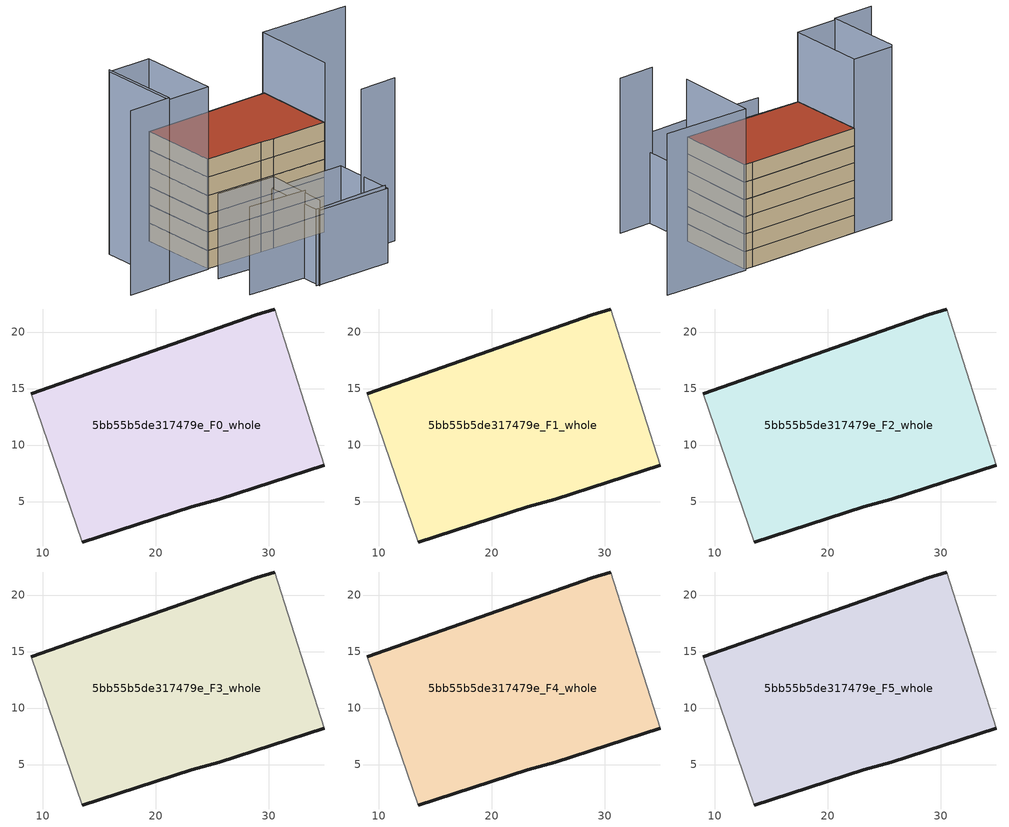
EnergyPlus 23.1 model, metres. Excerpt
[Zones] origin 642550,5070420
5bb55b5de317479e_F0_whole
 floor ground (EU_floor_Construction): 34.89,8.22 30.49,22.04 28.89,21.54 8.97,14.54 13.47,1.42 23.18,4.53 25.58,5.22 z0
 wall outside (EU_wall_Construction): 8.97,14.54 28.89,21.54 30.49,22.04 / 34.89,8.22 25.58,5.22 23.18,4.53 13.47,1.42 z0:3
 wall adiabatic (EU_wall_Construction): 30.49,22.04 34.89,8.22 / 13.47,1.42 8.97,14.54 z0:3
5bb55b5de317479e_F1_whole
 floor to 5bb55b5de317479e_F0_whole (EU_floor_Construction): 34.89,8.22 30.49,22.04 28.88,21.54 8.97,14.54 13.47,1.42 23.18,4.53 25.58,5.22 z3
 wall outside (EU_wall_Construction): 8.97,14.54 28.89,21.54 30.49,22.04 / 34.89,8.22 25.58,5.22 23.18,4.53 13.47,1.42 z3:6
 wall adiabatic (EU_wall_Construction): 30.49,22.04 34.89,8.22 / 13.47,1.42 8.97,14.54 z3:6
5bb55b5de317479e_F2_whole
 floor to 5bb55b5de317479e_F1_whole (EU_floor_Construction): 34.89,8.22 30.49,22.04 28.88,21.54 8.97,14.54 13.47,1.42 23.18,4.53 25.58,5.22 z6
 wall outside (EU_wall_Construction): 8.97,14.54 28.89,21.54 30.49,22.04 / 34.89,8.22 25.58,5.22 23.18,4.53 13.47,1.42 z6:9
 wall adiabatic (EU_wall_Construction): 30.49,22.04 34.89,8.22 / 13.47,1.42 8.97,14.54 z6:9
5bb55b5de317479e_F3_whole
 floor to 5bb55b5de317479e_F2_whole (EU_floor_Construction): 34.89,8.22 30.49,22.04 28.88,21.54 8.97,14.54 13.47,1.42 23.18,4.53 25.58,5.22 z9
 wall outside (EU_wall_Construction): 8.97,14.54 28.89,21.54 30.49,22.04 / 34.89,8.22 25.58,5.22 23.18,4.53 13.47,1.42 z9:12
 wall adiabatic (EU_wall_Construction): 30.49,22.04 34.89,8.22 / 13.47,1.42 8.97,14.54 z9:12
5bb55b5de317479e_F4_whole
 floor to 5bb55b5de317479e_F3_whole (EU_floor_Construction): 34.89,8.22 30.49,22.04 28.88,21.54 8.97,14.54 13.47,1.42 23.18,4.53 25.58,5.22 z12
 wall outside (EU_wall_Construction): 8.97,14.54 28.89,21.54 30.49,22.04 / 34.89,8.22 25.58,5.22 23.18,4.53 13.47,1.42 z12:15
 wall adiabatic (EU_wall_Construction): 30.49,22.04 34.89,8.22 / 13.47,1.42 8.97,14.54 z12:15
5bb55b5de317479e_F5_whole
 floor to 5bb55b5de317479e_F4_whole (EU_floor_Construction): 34.89,8.22 30.49,22.04 28.88,21.54 8.97,14.54 13.47,1.42 23.18,4.53 25.58,5.22 z15
 wall outside (EU_wall_Construction): 8.97,14.54 28.89,21.54 30.49,22.04 / 34.89,8.22 25.58,5.22 23.18,4.53 13.47,1.42 z15:18
 wall adiabatic (EU_wall_Construction): 30.49,22.04 34.89,8.22 / 13.47,1.42 8.97,14.54 z15:18
 roof outside (EU_roof_Construction): 30.49,22.04 34.89,8.22 25.58,5.22 23.18,4.53 13.47,1.42 8.97,14.54 28.89,21.54 z18
shading: 15.8,-10.02 25.92,-7.04 z0:14.4; 26.37,-10.47 39.39,-5.69 z0:12.6; 13.6,-2.71 23.68,0.32 / 23.68,0.32 26.95,-10.56 z0:14; 37.31,-0.86 43.62,1.44 z0:26.7; 23.33,0.2 36.09,4.52 / 36.09,4.52 39.64,-5.97 / 39.64,-5.97 26.88,-10.29 / 26.88,-10.29 23.33,0.2 z0:12.2; 1.67,12.03 6.29,-1.14 / 6.29,-1.14 -0.94,-3.68 z0:30.2; 1.65,12.03 8.98,14.54 / 8.98,14.54 13.5,1.33 / 13.5,1.33 6.16,-1.18 / 6.16,-1.18 1.65,12.03 z0:29.9; 34.92,8.13 30.36,22.43 / 30.36,22.43 45.58,27.28 z0:27.8
[Building]
EU S2 Campaign: North Axis=0; Terrain=City; Solar Distribution=FullExterior
[Site:Location]
Lyon-Bron: Latitude=45.75; Longitude=5; Time Zone=1; Elevation=198
[SizingPeriod:WeatherFileDays]
AnnualSizingPeriod: Begin Month=1; Begin Day of Month=1; End Month=12; End Day of Month=31; Day of Week for Start Day=Monday; Use Weather File Daylight Saving Period=No; Use Weather File Rain and Snow Indicators=No
[MATERIAL]
EU_InternalMass_Material: Roughness=MediumRough; Thickness=0.1; Conductivity=1; Density=1800; Specific Heat=900; Thermal Absorptance=0.9; Solar Absorptance=0.7; Visible Absorptance=0.7
[MATERIAL:NOMASS] Roughness=MediumRough; Thermal Absorptance=0.9; Solar Absorptance=0.7; Visible Absorptance=0.7
Name | Thermal Resistance
EU_wall_NoMass | 0.776494
EU_roof_NoMass | 0.486893
EU_floor_NoMass | 0.421597
[CONSTRUCTION]
EU_wall_Construction: EU_wall_NoMass
EU_roof_Construction: EU_roof_NoMass
EU_floor_Construction: EU_floor_NoMass
EU_InternalMass_Construction: EU_InternalMass_Material
[ZONE] Type=1; Multiplier=1; Ceiling Height=autocalculate; Floor Area=autocalculate; Part of Total Floor Area=Yes
Name | Volume
5bb55b5de317479e_F0_whole | 964.79
5bb55b5de317479e_F1_whole; 5bb55b5de317479e_F2_whole; 5bb55b5de317479e_F3_whole; 5bb55b5de317479e_F4_whole; 5bb55b5de317479e_F5_whole | 964.791
[INTERNALMASS] Construction=EU_InternalMass_Construction; Surface Area=321.597
Name | Zone or ZoneList
5bb55b5de317479e_F0_whole_EU_InternalMass | 5bb55b5de317479e_F0_whole
5bb55b5de317479e_F1_whole_EU_InternalMass | 5bb55b5de317479e_F1_whole
5bb55b5de317479e_F2_whole_EU_InternalMass | 5bb55b5de317479e_F2_whole
5bb55b5de317479e_F3_whole_EU_InternalMass | 5bb55b5de317479e_F3_whole
5bb55b5de317479e_F4_whole_EU_InternalMass | 5bb55b5de317479e_F4_whole
5bb55b5de317479e_F5_whole_EU_InternalMass | 5bb55b5de317479e_F5_whole
[OTHEREQUIPMENT] Fuel Type=Electricity; Design Level Calculation Method=Watts/Area; Power per Zone Floor Area=1; Fraction Latent=0; Fraction Radiant=0; Fraction Lost=0; Carbon Dioxide Generation Rate=0; EndUse Subcategory=EU_Step8_InternalGains
Name | Zone or ZoneList or Space or SpaceList | Schedule
EU_Step8_InternalGain_5bb55b5de317479e_F0_whole_f000 | 5bb55b5de317479e_F0_whole | EU_Step8_GainSchedule_5bb55b5de317479e_F0_whole_f000
EU_Step8_InternalGain_5bb55b5de317479e_F1_whole_f000 | 5bb55b5de317479e_F1_whole | EU_Step8_GainSchedule_5bb55b5de317479e_F1_whole_f000
EU_Step8_InternalGain_5bb55b5de317479e_F2_whole_f000 | 5bb55b5de317479e_F2_whole | EU_Step8_GainSchedule_5bb55b5de317479e_F2_whole_f000
EU_Step8_InternalGain_5bb55b5de317479e_F3_whole_f000 | 5bb55b5de317479e_F3_whole | EU_Step8_GainSchedule_5bb55b5de317479e_F3_whole_f000
EU_Step8_InternalGain_5bb55b5de317479e_F4_whole_f000 | 5bb55b5de317479e_F4_whole | EU_Step8_GainSchedule_5bb55b5de317479e_F4_whole_f000
EU_Step8_InternalGain_5bb55b5de317479e_F5_whole_f000 | 5bb55b5de317479e_F5_whole | EU_Step8_GainSchedule_5bb55b5de317479e_F5_whole_f000
[ZONEVENTILATION:DESIGNFLOWRATE] Schedule=EU_AlwaysOn; Design Flow Rate Calculation Method=AirChanges/Hour; Air Changes per Hour=0.693814; Ventilation Type=Natural; Fan Pressure Rise=0; Fan Total Efficiency=1; Constant Term Coefficient=1; Temperature Term Coefficient=0; Velocity Term Coefficient=0; Velocity Squared Term Coefficient=0; Minimum Indoor Temperature=-100; Maximum Indoor Temperature=100; Delta Temperature=-100; Minimum Outdoor Temperature=-100; Maximum Outdoor Temperature=100; Maximum Wind Speed=40
Name | Zone or ZoneList or Space or SpaceList
EU_ConstantAir_5bb55b5de317479e_F0_whole | 5bb55b5de317479e_F0_whole
EU_ConstantAir_5bb55b5de317479e_F1_whole | 5bb55b5de317479e_F1_whole
EU_ConstantAir_5bb55b5de317479e_F2_whole | 5bb55b5de317479e_F2_whole
EU_ConstantAir_5bb55b5de317479e_F3_whole | 5bb55b5de317479e_F3_whole
EU_ConstantAir_5bb55b5de317479e_F4_whole | 5bb55b5de317479e_F4_whole
EU_ConstantAir_5bb55b5de317479e_F5_whole | 5bb55b5de317479e_F5_whole
[HVACTEMPLATE:THERMOSTAT] Constant Heating Setpoint=20; Constant Cooling Setpoint=50
EU_HeatOnly_5bb55b5de317479e_F0_whole; EU_HeatOnly_5bb55b5de317479e_F1_whole; EU_HeatOnly_5bb55b5de317479e_F2_whole; EU_HeatOnly_5bb55b5de317479e_F3_whole; EU_HeatOnly_5bb55b5de317479e_F4_whole; EU_HeatOnly_5bb55b5de317479e_F5_whole
[HVACTEMPLATE:ZONE:IDEALLOADSAIRSYSTEM] System Availability Schedule=EU_AlwaysOn; Maximum Heating Supply Air Temperature=50; Minimum Cooling Supply Air Temperature=13; Maximum Heating Supply Air Humidity Ratio=0.0156; Minimum Cooling Supply Air Humidity Ratio=0.0077; Heating Limit=NoLimit; Cooling Limit=NoLimit; Heating Availability Schedule=EU_AlwaysOn; Cooling Availability Schedule=EU_CoolingOff; Dehumidification Control Type=ConstantSensibleHeatRatio; Cooling Sensible Heat Ratio=0.7; Dehumidification Setpoint=60; Humidification Control Type=None; Humidification Setpoint=30; Outdoor Air Method=None; Outdoor Air Flow Rate per Person=0.00944; Outdoor Air Flow Rate per Zone Floor Area=0; Outdoor Air Flow Rate per Zone=0; Demand Controlled Ventilation Type=None; Outdoor Air Economizer Type=NoEconomizer; Heat Recovery Type=None; Sensible Heat Recovery Effectiveness=0.7; Latent Heat Recovery Effectiveness=0.65
Name | Template Thermostat
5bb55b5de317479e_F0_whole | EU_HeatOnly_5bb55b5de317479e_F0_whole
5bb55b5de317479e_F1_whole | EU_HeatOnly_5bb55b5de317479e_F1_whole
5bb55b5de317479e_F2_whole | EU_HeatOnly_5bb55b5de317479e_F2_whole
5bb55b5de317479e_F3_whole | EU_HeatOnly_5bb55b5de317479e_F3_whole
5bb55b5de317479e_F4_whole | EU_HeatOnly_5bb55b5de317479e_F4_whole
5bb55b5de317479e_F5_whole | EU_HeatOnly_5bb55b5de317479e_F5_whole
[SIZING:ZONE] Zone Cooling Design Supply Air Temperature Input Method=SupplyAirTemperature; Zone Cooling Design Supply Air Temperature=13; Zone Heating Design Supply Air Temperature Input Method=SupplyAirTemperature; Zone Heating Design Supply Air Temperature=50; Zone Cooling Design Supply Air Humidity Ratio=0.008; Zone Heating Design Supply Air Humidity Ratio=0.008; Cooling Design Air Flow Method=DesignDay; Cooling Design Air Flow Rate=0; Cooling Minimum Air Flow per Zone Floor Area=0.000762; Cooling Minimum Air Flow=0; Cooling Minimum Air Flow Fraction=0.2; Heating Design Air Flow Method=DesignDay; Heating Design Air Flow Rate=0; Heating Maximum Air Flow per Zone Floor Area=0.002032; Heating Maximum Air Flow=0.141576; Heating Maximum Air Flow Fraction=0.3; Account for Dedicated Outdoor Air System=No; Dedicated Outdoor Air System Control Strategy=NeutralSupplyAir; Dedicated Outdoor Air Low Setpoint Temperature for Design=autosize; Dedicated Outdoor Air High Setpoint Temperature for Design=autosize; Zone Load Sizing Method=Sensible Load Only No Latent Load; Zone Latent Cooling Design Supply Air Humidity Ratio Input Method=HumidityRatioDifference; Zone Cooling Design Supply Air Humidity Ratio Difference=0.005; Zone Latent Heating Design Supply Air Humidity Ratio Input Method=HumidityRatioDifference; Zone Humidification Design Supply Air Humidity Ratio Difference=0.005
5bb55b5de317479e_F0_whole; 5bb55b5de317479e_F1_whole; 5bb55b5de317479e_F2_whole; 5bb55b5de317479e_F3_whole; 5bb55b5de317479e_F4_whole; 5bb55b5de317479e_F5_whole
[SCHEDULE:CONSTANT]
Name | Hourly Value
EU_AlwaysOn | 1
EU_CoolingOff | 0
[SCHEDULE:FILE] Column Number=1; Rows to Skip at Top=0; Number of Hours of Data=8760; Column Separator=Comma; Interpolate to Timestep=No; Minutes per Item=60; Adjust Schedule for Daylight Savings=Yes
Name | File
EU_Step8_GainSchedule_5bb55b5de317479e_F0_whole_f000 | ../../schedules/5bb55b5de317479e/5bb55b5de317479e_F0_whole_f000_gain.csv
EU_Step8_GainSchedule_5bb55b5de317479e_F1_whole_f000 | ../../schedules/5bb55b5de317479e/5bb55b5de317479e_F1_whole_f000_gain.csv
EU_Step8_GainSchedule_5bb55b5de317479e_F2_whole_f000 | ../../schedules/5bb55b5de317479e/5bb55b5de317479e_F2_whole_f000_gain.csv
EU_Step8_GainSchedule_5bb55b5de317479e_F3_whole_f000 | ../../schedules/5bb55b5de317479e/5bb55b5de317479e_F3_whole_f000_gain.csv
EU_Step8_GainSchedule_5bb55b5de317479e_F4_whole_f000 | ../../schedules/5bb55b5de317479e/5bb55b5de317479e_F4_whole_f000_gain.csv
EU_Step8_GainSchedule_5bb55b5de317479e_F5_whole_f000 | ../../schedules/5bb55b5de317479e/5bb55b5de317479e_F5_whole_f000_gain.csv
